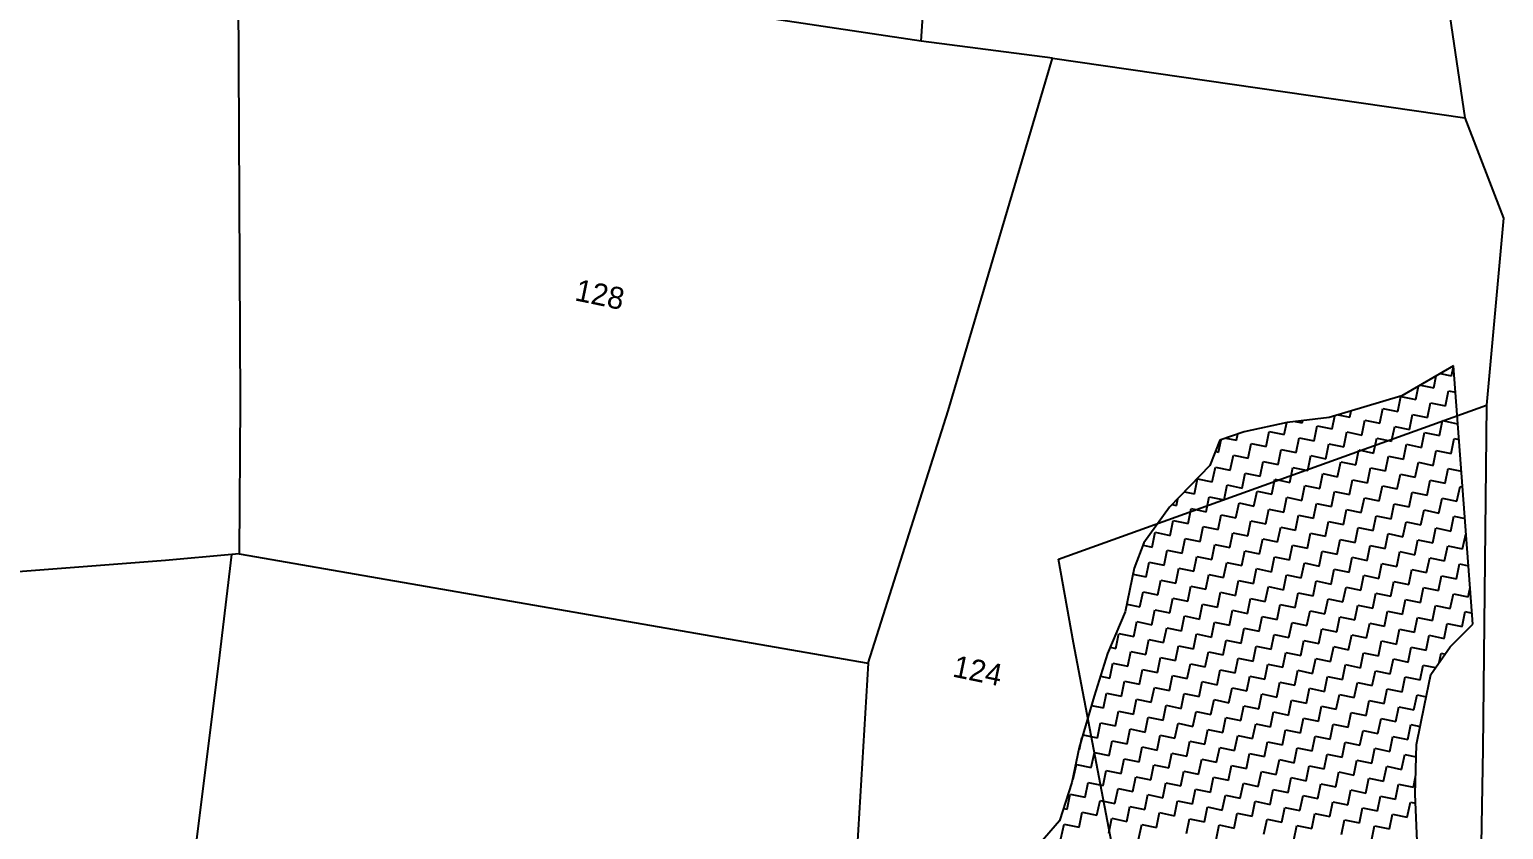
# Model space of a CAD drawing. Header units: metres. Extents: x 280043 to 281054, y 2047152 to 2048652.
# Drawn here: x 280675.3 to 280915.1, y 2048009.2 to 2048139.5 of the extents above; entities that cross this region are included whole.
import ezdxf
from ezdxf.enums import TextEntityAlignment as Align

# ---------------------------------------------------------------- set-up
doc = ezdxf.new("R2010")
doc.units = ezdxf.units.M
for name, color, linetype in [('POLY_HATCH', 12, 'Continuous'), ('POLY_PARCEL', 6, 'Continuous'), ('TEXT_PARCEL', 7, 'Continuous'), ('V_BOUND_LINE', 7, 'Continuous')]:
    doc.layers.add(name, color=color, linetype=linetype)
doc.styles.add('TEXT_MAP', font='', dxfattribs={"height": 1.8})
doc.styles.get('TEXT_MAP').set_extended_font_data('Kruti Dev 050')

msp = doc.modelspace()

# ---------------------------------------------------------------- linework, layer by layer
at = {"layer": 'POLY_HATCH'}
for p, q in [((280906.98, 2048084.73), (280898.56, 2048079.81)), ((280910.15, 2048042.64), (280906.98, 2048084.73)), ((280898.56, 2048079.81), (280886.74, 2048076.32)), ((280879.91, 2048075.51), (280872.93, 2048073.99)), ((280886.74, 2048076.32), (280879.91, 2048075.51)), ((280868.94, 2048072.59), (280867.35, 2048068.48)), ((280872.93, 2048073.99), (280868.94, 2048072.59)), ((280867.35, 2048068.48), (280860.77, 2048061.7)), ((280860.77, 2048061.7), (280856.61, 2048055.89)), ((280856.61, 2048055.89), (280855.02, 2048051.78)), ((280855.02, 2048051.78), (280853.56, 2048044.68)), ((280853.56, 2048044.68), (280850.68, 2048037.88)), ((280906.43, 2048038.96), (280910.15, 2048042.64)), ((280903.28, 2048034.43), (280906.43, 2048038.96)), ((280850.68, 2048037.88), (280848.5, 2048030.92)), ((280902.25, 2048029.46), (280903.28, 2048034.43)), ((280848.5, 2048030.92), (280846.04, 2048022.55)), ((280900.94, 2048023.08), (280902.25, 2048029.46)), ((280846.04, 2048022.55), (280844.86, 2048016.87)), ((280900.75, 2048014.97), (280900.94, 2048023.08)), ((280844.86, 2048016.87), (280842.84, 2048010.63)), ((280901.12, 2048006.02), (280900.75, 2048014.97)), ((280842.84, 2048010.63), (280837.97, 2048004.97))]:
    msp.add_line(p, q, dxfattribs=at)
at = {"layer": 'POLY_HATCH', "linetype": 'Continuous'}
for p, q in [((280906.68, 2048083.06), (280906.99, 2048084.57)), ((280900.83, 2048079.21), (280901.28, 2048081.4)), ((280901.6, 2048081.58), (280903.76, 2048081.14)), ((280903.76, 2048081.14), (280904.16, 2048083.08)), ((280904.8, 2048083.45), (280906.68, 2048083.06)), ((280897.91, 2048077.29), (280898.41, 2048079.71)), ((280898.41, 2048079.71), (280900.83, 2048079.21)), ((280905.68, 2048078.21), (280906.18, 2048080.64)), ((280906.18, 2048080.64), (280907.31, 2048080.41)), ((280887.21, 2048074.44), (280887.65, 2048076.59)), ((280888.22, 2048076.76), (280890.13, 2048076.36)), ((280890.13, 2048076.36), (280890.34, 2048077.39)), ((280894.98, 2048075.36), (280895.48, 2048077.79)), ((280895.48, 2048077.79), (280897.91, 2048077.29)), ((280899.83, 2048074.36), (280900.33, 2048076.79)), ((280900.33, 2048076.79), (280902.76, 2048076.29)), ((280902.76, 2048076.29), (280903.26, 2048078.71)), ((280903.26, 2048078.71), (280905.68, 2048078.21)), ((280879.43, 2048073.51), (280879.84, 2048075.5)), ((280881.24, 2048075.67), (280882.36, 2048075.44)), ((280882.36, 2048075.44), (280882.44, 2048075.81)), ((280884.28, 2048072.51), (280884.78, 2048074.94)), ((280884.78, 2048074.94), (280887.21, 2048074.44)), ((280892.06, 2048073.44), (280892.56, 2048075.86)), ((280892.56, 2048075.86), (280894.98, 2048075.36)), ((280896.91, 2048072.44), (280897.41, 2048074.86)), ((280897.41, 2048074.86), (280899.83, 2048074.36)), ((280904.68, 2048073.36), (280905.18, 2048075.79)), ((280905.18, 2048075.79), (280907.61, 2048075.29)), ((280907.61, 2048075.29), (280907.67, 2048075.59)), ((280868.73, 2048070.66), (280869.15, 2048072.67)), ((280869.94, 2048072.94), (280871.66, 2048072.59)), ((280871.66, 2048072.59), (280871.87, 2048073.62)), ((280873.58, 2048069.66), (280874.08, 2048072.09)), ((280874.08, 2048072.09), (280876.51, 2048071.59)), ((280876.51, 2048071.59), (280877.01, 2048074.01)), ((280877.01, 2048074.01), (280879.43, 2048073.51)), ((280881.36, 2048070.59), (280881.86, 2048073.01)), ((280881.86, 2048073.01), (280884.28, 2048072.51)), ((280886.21, 2048069.59), (280886.71, 2048072.01)), ((280886.71, 2048072.01), (280889.13, 2048071.51)), ((280889.13, 2048071.51), (280889.63, 2048073.94)), ((280889.63, 2048073.94), (280892.06, 2048073.44)), ((280893.98, 2048070.51), (280894.48, 2048072.94)), ((280894.48, 2048072.94), (280896.91, 2048072.44)), ((280898.83, 2048069.51), (280899.33, 2048071.94)), ((280899.33, 2048071.94), (280901.76, 2048071.44)), ((280901.76, 2048071.44), (280902.26, 2048073.86)), ((280902.26, 2048073.86), (280904.68, 2048073.36)), ((280906.61, 2048070.44), (280907.11, 2048072.86)), ((280907.11, 2048072.86), (280907.89, 2048072.7)), ((280868.23, 2048070.77), (280868.73, 2048070.66)), ((280870.66, 2048067.74), (280871.16, 2048070.16)), ((280871.16, 2048070.16), (280873.58, 2048069.66)), ((280878.43, 2048068.66), (280878.93, 2048071.09)), ((280878.93, 2048071.09), (280881.36, 2048070.59)), ((280883.28, 2048067.66), (280883.78, 2048070.09)), ((280883.78, 2048070.09), (280886.21, 2048069.59)), ((280891.06, 2048068.59), (280891.56, 2048071.01)), ((280891.56, 2048071.01), (280893.98, 2048070.51)), ((280895.91, 2048067.59), (280896.41, 2048070.01)), ((280896.41, 2048070.01), (280898.83, 2048069.51)), ((280903.68, 2048068.51), (280904.18, 2048070.94)), ((280904.18, 2048070.94), (280906.61, 2048070.44)), ((280867.73, 2048065.81), (280868.23, 2048068.24)), ((280868.23, 2048068.24), (280870.66, 2048067.74)), ((280872.58, 2048064.81), (280873.08, 2048067.24)), ((280873.08, 2048067.24), (280875.51, 2048066.74)), ((280875.51, 2048066.74), (280876.01, 2048069.16)), ((280876.01, 2048069.16), (280878.43, 2048068.66)), ((280880.36, 2048065.74), (280880.86, 2048068.16)), ((280880.86, 2048068.16), (280883.28, 2048067.66)), ((280885.21, 2048064.74), (280885.71, 2048067.16)), ((280885.71, 2048067.16), (280888.13, 2048066.66)), ((280888.13, 2048066.66), (280888.63, 2048069.09)), ((280888.63, 2048069.09), (280891.06, 2048068.59)), ((280892.98, 2048065.66), (280893.48, 2048068.09)), ((280893.48, 2048068.09), (280895.91, 2048067.59)), ((280897.83, 2048064.66), (280898.33, 2048067.09)), ((280898.33, 2048067.09), (280900.76, 2048066.59)), ((280900.76, 2048066.59), (280901.26, 2048069.01)), ((280901.26, 2048069.01), (280903.68, 2048068.51)), ((280905.61, 2048065.59), (280906.11, 2048068.01)), ((280906.11, 2048068.01), (280908.27, 2048067.57)), ((280864.81, 2048063.89), (280865.31, 2048066.31)), ((280865.31, 2048066.31), (280867.73, 2048065.81)), ((280869.66, 2048062.89), (280870.16, 2048065.31)), ((280870.16, 2048065.31), (280872.58, 2048064.81)), ((280877.43, 2048063.81), (280877.93, 2048066.24)), ((280877.93, 2048066.24), (280880.36, 2048065.74)), ((280882.28, 2048062.81), (280882.78, 2048065.24)), ((280882.78, 2048065.24), (280885.21, 2048064.74)), ((280890.06, 2048063.74), (280890.56, 2048066.16)), ((280890.56, 2048066.16), (280892.98, 2048065.66)), ((280894.91, 2048062.74), (280895.41, 2048065.16)), ((280895.41, 2048065.16), (280897.83, 2048064.66)), ((280902.69, 2048063.66), (280903.18, 2048066.09)), ((280903.18, 2048066.09), (280905.61, 2048065.59)), ((280907.54, 2048062.66), (280908.04, 2048065.09)), ((280908.04, 2048065.09), (280908.47, 2048065)), ((280861.17, 2048062.11), (280861.88, 2048061.96)), ((280861.88, 2048061.96), (280862.12, 2048063.08)), ((280863.21, 2048064.22), (280864.81, 2048063.89)), ((280866.73, 2048060.96), (280867.23, 2048063.39)), ((280867.23, 2048063.39), (280869.66, 2048062.89)), ((280871.58, 2048059.96), (280872.08, 2048062.39)), ((280872.08, 2048062.39), (280874.51, 2048061.89)), ((280874.51, 2048061.89), (280875.01, 2048064.31)), ((280875.01, 2048064.31), (280877.43, 2048063.81)), ((280879.36, 2048060.89), (280879.86, 2048063.31)), ((280879.86, 2048063.31), (280882.28, 2048062.81)), ((280884.21, 2048059.89), (280884.71, 2048062.31)), ((280884.71, 2048062.31), (280887.13, 2048061.81)), ((280887.13, 2048061.81), (280887.63, 2048064.24)), ((280887.63, 2048064.24), (280890.06, 2048063.74)), ((280891.98, 2048060.81), (280892.48, 2048063.24)), ((280892.48, 2048063.24), (280894.91, 2048062.74)), ((280896.84, 2048059.81), (280897.33, 2048062.24)), ((280897.33, 2048062.24), (280899.76, 2048061.74)), ((280899.76, 2048061.74), (280900.26, 2048064.16)), ((280900.26, 2048064.16), (280902.69, 2048063.66)), ((280904.61, 2048060.74), (280905.11, 2048063.16)), ((280905.11, 2048063.16), (280907.54, 2048062.66)), ((280863.81, 2048059.04), (280864.31, 2048061.46)), ((280864.31, 2048061.46), (280866.73, 2048060.96)), ((280868.66, 2048058.04), (280869.16, 2048060.46)), ((280869.16, 2048060.46), (280871.58, 2048059.96)), ((280876.43, 2048058.96), (280876.93, 2048061.39)), ((280876.93, 2048061.39), (280879.36, 2048060.89)), ((280881.28, 2048057.96), (280881.78, 2048060.39)), ((280881.78, 2048060.39), (280884.21, 2048059.89)), ((280889.06, 2048058.89), (280889.56, 2048061.31)), ((280889.56, 2048061.31), (280891.98, 2048060.81)), ((280893.91, 2048057.89), (280894.41, 2048060.31)), ((280894.41, 2048060.31), (280896.84, 2048059.81)), ((280901.69, 2048058.81), (280902.19, 2048061.24)), ((280902.19, 2048061.24), (280904.61, 2048060.74)), ((280906.54, 2048057.81), (280907.04, 2048060.24)), ((280907.04, 2048060.24), (280908.86, 2048059.86)), ((280857.96, 2048055.19), (280858.46, 2048057.61)), ((280858.46, 2048057.61), (280860.88, 2048057.11)), ((280860.88, 2048057.11), (280861.38, 2048059.54)), ((280861.38, 2048059.54), (280863.81, 2048059.04)), ((280865.73, 2048056.11), (280866.23, 2048058.54)), ((280866.23, 2048058.54), (280868.66, 2048058.04)), ((280870.58, 2048055.11), (280871.08, 2048057.54)), ((280871.08, 2048057.54), (280873.51, 2048057.04)), ((280873.51, 2048057.04), (280874.01, 2048059.46)), ((280874.01, 2048059.46), (280876.43, 2048058.96)), ((280878.36, 2048056.04), (280878.86, 2048058.46)), ((280878.86, 2048058.46), (280881.28, 2048057.96)), ((280883.21, 2048055.04), (280883.71, 2048057.46)), ((280883.71, 2048057.46), (280886.13, 2048056.96)), ((280886.13, 2048056.96), (280886.63, 2048059.39)), ((280886.63, 2048059.39), (280889.06, 2048058.89)), ((280890.99, 2048055.96), (280891.48, 2048058.39)), ((280891.48, 2048058.39), (280893.91, 2048057.89)), ((280895.84, 2048054.96), (280896.34, 2048057.39)), ((280896.34, 2048057.39), (280898.76, 2048056.89)), ((280898.76, 2048056.89), (280899.26, 2048059.31)), ((280899.26, 2048059.31), (280901.69, 2048058.81)), ((280903.61, 2048055.89), (280904.11, 2048058.31)), ((280904.11, 2048058.31), (280906.54, 2048057.81)), ((280908.46, 2048054.89), (280908.96, 2048057.31)), ((280908.96, 2048057.31), (280909.05, 2048057.3)), ((280856.46, 2048055.5), (280857.96, 2048055.19)), ((280862.81, 2048054.19), (280863.31, 2048056.61)), ((280863.31, 2048056.61), (280865.73, 2048056.11)), ((280867.66, 2048053.19), (280868.16, 2048055.61)), ((280868.16, 2048055.61), (280870.58, 2048055.11)), ((280875.43, 2048054.11), (280875.93, 2048056.54)), ((280875.93, 2048056.54), (280878.36, 2048056.04)), ((280880.28, 2048053.11), (280880.78, 2048055.54)), ((280880.78, 2048055.54), (280883.21, 2048055.04)), ((280888.06, 2048054.04), (280888.56, 2048056.46)), ((280888.56, 2048056.46), (280890.99, 2048055.96)), ((280892.91, 2048053.04), (280893.41, 2048055.46)), ((280893.41, 2048055.46), (280895.84, 2048054.96)), ((280900.69, 2048053.96), (280901.19, 2048056.39)), ((280901.19, 2048056.39), (280903.61, 2048055.89)), ((280905.54, 2048052.96), (280906.04, 2048055.39)), ((280906.04, 2048055.39), (280908.46, 2048054.89)), ((280856.96, 2048050.34), (280857.46, 2048052.76)), ((280857.46, 2048052.76), (280859.88, 2048052.26)), ((280859.88, 2048052.26), (280860.38, 2048054.69)), ((280860.38, 2048054.69), (280862.81, 2048054.19)), ((280864.73, 2048051.26), (280865.23, 2048053.69)), ((280865.23, 2048053.69), (280867.66, 2048053.19)), ((280869.58, 2048050.26), (280870.08, 2048052.69)), ((280870.08, 2048052.69), (280872.51, 2048052.19)), ((280872.51, 2048052.19), (280873.01, 2048054.61)), ((280873.01, 2048054.61), (280875.43, 2048054.11)), ((280877.36, 2048051.19), (280877.86, 2048053.61)), ((280877.86, 2048053.61), (280880.28, 2048053.11)), ((280882.21, 2048050.19), (280882.71, 2048052.61)), ((280882.71, 2048052.61), (280885.14, 2048052.11)), ((280885.14, 2048052.11), (280885.63, 2048054.54)), ((280885.63, 2048054.54), (280888.06, 2048054.04)), ((280889.99, 2048051.11), (280890.49, 2048053.54)), ((280890.49, 2048053.54), (280892.91, 2048053.04)), ((280894.84, 2048050.11), (280895.34, 2048052.54)), ((280895.34, 2048052.54), (280897.76, 2048052.04)), ((280897.76, 2048052.04), (280898.26, 2048054.46)), ((280898.26, 2048054.46), (280900.69, 2048053.96)), ((280902.61, 2048051.04), (280903.11, 2048053.46)), ((280903.11, 2048053.46), (280905.54, 2048052.96)), ((280854.82, 2048050.78), (280856.96, 2048050.34)), ((280861.81, 2048049.34), (280862.31, 2048051.76)), ((280862.31, 2048051.76), (280864.73, 2048051.26)), ((280866.66, 2048048.34), (280867.16, 2048050.76)), ((280867.16, 2048050.76), (280869.58, 2048050.26)), ((280874.43, 2048049.26), (280874.93, 2048051.69)), ((280874.93, 2048051.69), (280877.36, 2048051.19)), ((280879.29, 2048048.26), (280879.79, 2048050.69)), ((280879.79, 2048050.69), (280882.21, 2048050.19)), ((280887.06, 2048049.19), (280887.56, 2048051.61)), ((280887.56, 2048051.61), (280889.99, 2048051.11)), ((280891.91, 2048048.19), (280892.41, 2048050.61)), ((280892.41, 2048050.61), (280894.84, 2048050.11)), ((280899.69, 2048049.11), (280900.19, 2048051.54)), ((280900.19, 2048051.54), (280902.61, 2048051.04)), ((280904.54, 2048048.11), (280905.04, 2048050.54)), ((280905.04, 2048050.54), (280907.46, 2048050.04)), ((280907.46, 2048050.04), (280907.96, 2048052.46)), ((280907.96, 2048052.46), (280909.44, 2048052.16)), ((280855.96, 2048045.49), (280856.46, 2048047.91)), ((280856.46, 2048047.91), (280858.88, 2048047.41)), ((280858.88, 2048047.41), (280859.38, 2048049.84)), ((280859.38, 2048049.84), (280861.81, 2048049.34)), ((280863.73, 2048046.41), (280864.23, 2048048.84)), ((280864.23, 2048048.84), (280866.66, 2048048.34)), ((280868.58, 2048045.41), (280869.08, 2048047.84)), ((280869.08, 2048047.84), (280871.51, 2048047.34)), ((280871.51, 2048047.34), (280872.01, 2048049.76)), ((280872.01, 2048049.76), (280874.43, 2048049.26)), ((280876.36, 2048046.34), (280876.86, 2048048.76)), ((280876.86, 2048048.76), (280879.29, 2048048.26)), ((280881.21, 2048045.34), (280881.71, 2048047.76)), ((280881.71, 2048047.76), (280884.14, 2048047.26)), ((280884.14, 2048047.26), (280884.64, 2048049.69)), ((280884.64, 2048049.69), (280887.06, 2048049.19)), ((280888.99, 2048046.26), (280889.49, 2048048.69)), ((280889.49, 2048048.69), (280891.91, 2048048.19)), ((280893.84, 2048045.26), (280894.34, 2048047.69)), ((280894.34, 2048047.69), (280896.76, 2048047.19)), ((280896.76, 2048047.19), (280897.26, 2048049.61)), ((280897.26, 2048049.61), (280899.69, 2048049.11)), ((280901.61, 2048046.19), (280902.11, 2048048.61)), ((280902.11, 2048048.61), (280904.54, 2048048.11)), ((280909.39, 2048047.11), (280909.7, 2048048.64)), ((280853.82, 2048045.93), (280855.96, 2048045.49)), ((280860.81, 2048044.49), (280861.31, 2048046.91)), ((280861.31, 2048046.91), (280863.73, 2048046.41)), ((280865.66, 2048043.49), (280866.16, 2048045.91)), ((280866.16, 2048045.91), (280868.58, 2048045.41)), ((280873.44, 2048044.41), (280873.94, 2048046.84)), ((280873.94, 2048046.84), (280876.36, 2048046.34)), ((280878.29, 2048043.41), (280878.79, 2048045.84)), ((280878.79, 2048045.84), (280881.21, 2048045.34)), ((280886.06, 2048044.34), (280886.56, 2048046.76)), ((280886.56, 2048046.76), (280888.99, 2048046.26)), ((280890.91, 2048043.34), (280891.41, 2048045.76)), ((280891.41, 2048045.76), (280893.84, 2048045.26)), ((280898.69, 2048044.26), (280899.19, 2048046.69)), ((280899.19, 2048046.69), (280901.61, 2048046.19)), ((280903.54, 2048043.26), (280904.04, 2048045.69)), ((280904.04, 2048045.69), (280906.46, 2048045.19)), ((280906.46, 2048045.19), (280906.96, 2048047.61)), ((280906.96, 2048047.61), (280909.39, 2048047.11)), ((280854.96, 2048040.64), (280855.46, 2048043.06)), ((280855.46, 2048043.06), (280857.88, 2048042.56)), ((280857.88, 2048042.56), (280858.38, 2048044.99)), ((280858.38, 2048044.99), (280860.81, 2048044.49)), ((280862.74, 2048041.56), (280863.23, 2048043.99)), ((280863.23, 2048043.99), (280865.66, 2048043.49)), ((280867.59, 2048040.56), (280868.09, 2048042.99)), ((280868.09, 2048042.99), (280870.51, 2048042.49)), ((280870.51, 2048042.49), (280871.01, 2048044.91)), ((280871.01, 2048044.91), (280873.44, 2048044.41)), ((280875.36, 2048041.49), (280875.86, 2048043.91)), ((280875.86, 2048043.91), (280878.29, 2048043.41)), ((280880.21, 2048040.49), (280880.71, 2048042.91)), ((280880.71, 2048042.91), (280883.14, 2048042.41)), ((280883.14, 2048042.41), (280883.64, 2048044.84)), ((280883.64, 2048044.84), (280886.06, 2048044.34)), ((280887.99, 2048041.41), (280888.49, 2048043.84)), ((280888.49, 2048043.84), (280890.91, 2048043.34)), ((280895.76, 2048042.34), (280896.26, 2048044.76)), ((280896.26, 2048044.76), (280898.69, 2048044.26)), ((280900.61, 2048041.34), (280901.11, 2048043.76)), ((280901.11, 2048043.76), (280903.54, 2048043.26)), ((280908.39, 2048042.26), (280908.89, 2048044.69)), ((280908.89, 2048044.69), (280910.02, 2048044.46)), ((280852.03, 2048038.71), (280852.53, 2048041.14)), ((280852.53, 2048041.14), (280854.96, 2048040.64)), ((280859.81, 2048039.64), (280860.31, 2048042.06)), ((280860.31, 2048042.06), (280862.74, 2048041.56)), ((280864.66, 2048038.64), (280865.16, 2048041.06)), ((280865.16, 2048041.06), (280867.59, 2048040.56)), ((280872.44, 2048039.56), (280872.94, 2048041.99)), ((280872.94, 2048041.99), (280875.36, 2048041.49)), ((280877.29, 2048038.56), (280877.79, 2048040.99)), ((280877.79, 2048040.99), (280880.21, 2048040.49)), ((280885.06, 2048039.49), (280885.56, 2048041.91)), ((280885.56, 2048041.91), (280887.99, 2048041.41)), ((280889.91, 2048038.49), (280890.41, 2048040.91)), ((280890.41, 2048040.91), (280892.84, 2048040.41)), ((280892.84, 2048040.41), (280893.34, 2048042.84)), ((280893.34, 2048042.84), (280895.76, 2048042.34)), ((280897.69, 2048039.41), (280898.19, 2048041.84)), ((280898.19, 2048041.84), (280900.61, 2048041.34)), ((280902.54, 2048038.41), (280903.04, 2048040.84)), ((280903.04, 2048040.84), (280905.46, 2048040.34)), ((280905.46, 2048040.34), (280905.96, 2048042.76)), ((280905.96, 2048042.76), (280908.39, 2048042.26)), ((280851.11, 2048038.9), (280852.03, 2048038.71)), ((280853.96, 2048035.79), (280854.46, 2048038.21)), ((280854.46, 2048038.21), (280856.89, 2048037.71)), ((280856.89, 2048037.71), (280857.38, 2048040.14)), ((280857.38, 2048040.14), (280859.81, 2048039.64)), ((280861.74, 2048036.71), (280862.24, 2048039.14)), ((280862.24, 2048039.14), (280864.66, 2048038.64)), ((280866.59, 2048035.71), (280867.09, 2048038.14)), ((280867.09, 2048038.14), (280869.51, 2048037.64)), ((280869.51, 2048037.64), (280870.01, 2048040.06)), ((280870.01, 2048040.06), (280872.44, 2048039.56)), ((280874.36, 2048036.64), (280874.86, 2048039.06)), ((280874.86, 2048039.06), (280877.29, 2048038.56)), ((280882.14, 2048037.56), (280882.64, 2048039.99)), ((280882.64, 2048039.99), (280885.06, 2048039.49)), ((280886.99, 2048036.56), (280887.49, 2048038.99)), ((280887.49, 2048038.99), (280889.91, 2048038.49)), ((280894.76, 2048037.49), (280895.26, 2048039.91)), ((280895.26, 2048039.91), (280897.69, 2048039.41)), ((280899.61, 2048036.49), (280900.11, 2048038.91)), ((280900.11, 2048038.91), (280902.54, 2048038.41)), ((280851.04, 2048033.86), (280851.53, 2048036.29)), ((280851.53, 2048036.29), (280853.96, 2048035.79)), ((280858.81, 2048034.79), (280859.31, 2048037.21)), ((280859.31, 2048037.21), (280861.74, 2048036.71)), ((280863.66, 2048033.79), (280864.16, 2048036.21)), ((280864.16, 2048036.21), (280866.59, 2048035.71)), ((280871.44, 2048034.71), (280871.94, 2048037.14)), ((280871.94, 2048037.14), (280874.36, 2048036.64)), ((280876.29, 2048033.71), (280876.79, 2048036.14)), ((280876.79, 2048036.14), (280879.21, 2048035.64)), ((280879.21, 2048035.64), (280879.71, 2048038.06)), ((280879.71, 2048038.06), (280882.14, 2048037.56)), ((280884.06, 2048034.64), (280884.56, 2048037.06)), ((280884.56, 2048037.06), (280886.99, 2048036.56)), ((280888.91, 2048033.64), (280889.41, 2048036.06)), ((280889.41, 2048036.06), (280891.84, 2048035.56)), ((280891.84, 2048035.56), (280892.34, 2048037.99)), ((280892.34, 2048037.99), (280894.76, 2048037.49)), ((280896.69, 2048034.56), (280897.19, 2048036.99)), ((280897.19, 2048036.99), (280899.61, 2048036.49)), ((280901.54, 2048033.56), (280902.04, 2048035.99)), ((280902.04, 2048035.99), (280904.07, 2048035.57)), ((280904.65, 2048036.4), (280904.96, 2048037.91)), ((280904.96, 2048037.91), (280905.61, 2048037.78)), ((280849.52, 2048034.17), (280851.04, 2048033.86)), ((280852.96, 2048030.94), (280853.46, 2048033.36)), ((280853.46, 2048033.36), (280855.89, 2048032.86)), ((280855.89, 2048032.86), (280856.39, 2048035.29)), ((280856.39, 2048035.29), (280858.81, 2048034.79)), ((280860.74, 2048031.86), (280861.24, 2048034.29)), ((280861.24, 2048034.29), (280863.66, 2048033.79)), ((280865.59, 2048030.86), (280866.09, 2048033.29)), ((280866.09, 2048033.29), (280868.51, 2048032.79)), ((280868.51, 2048032.79), (280869.01, 2048035.21)), ((280869.01, 2048035.21), (280871.44, 2048034.71)), ((280873.36, 2048031.79), (280873.86, 2048034.21)), ((280873.86, 2048034.21), (280876.29, 2048033.71)), ((280881.14, 2048032.71), (280881.64, 2048035.14)), ((280881.64, 2048035.14), (280884.06, 2048034.64)), ((280885.99, 2048031.71), (280886.49, 2048034.14)), ((280886.49, 2048034.14), (280888.91, 2048033.64)), ((280893.76, 2048032.64), (280894.26, 2048035.06)), ((280894.26, 2048035.06), (280896.69, 2048034.56)), ((280898.61, 2048031.64), (280899.11, 2048034.06)), ((280899.11, 2048034.06), (280901.54, 2048033.56)), ((280850.04, 2048029.01), (280850.54, 2048031.44)), ((280850.54, 2048031.44), (280852.96, 2048030.94)), ((280857.81, 2048029.94), (280858.31, 2048032.36)), ((280858.31, 2048032.36), (280860.74, 2048031.86)), ((280862.66, 2048028.94), (280863.16, 2048031.36)), ((280863.16, 2048031.36), (280865.59, 2048030.86)), ((280870.44, 2048029.86), (280870.94, 2048032.29)), ((280870.94, 2048032.29), (280873.36, 2048031.79)), ((280875.29, 2048028.86), (280875.79, 2048031.29)), ((280875.79, 2048031.29), (280878.21, 2048030.79)), ((280878.21, 2048030.79), (280878.71, 2048033.21)), ((280878.71, 2048033.21), (280881.14, 2048032.71)), ((280883.06, 2048029.79), (280883.56, 2048032.21)), ((280883.56, 2048032.21), (280885.99, 2048031.71)), ((280887.91, 2048028.79), (280888.41, 2048031.21)), ((280888.41, 2048031.21), (280890.84, 2048030.71)), ((280890.84, 2048030.71), (280891.34, 2048033.14)), ((280891.34, 2048033.14), (280893.76, 2048032.64)), ((280895.69, 2048029.71), (280896.19, 2048032.14)), ((280896.19, 2048032.14), (280898.61, 2048031.64)), ((280900.54, 2048028.71), (280901.04, 2048031.14)), ((280901.04, 2048031.14), (280902.54, 2048030.83)), ((280848.06, 2048029.42), (280850.04, 2048029.01)), ((280851.96, 2048026.09), (280852.46, 2048028.51)), ((280852.46, 2048028.51), (280854.89, 2048028.01)), ((280854.89, 2048028.01), (280855.39, 2048030.44)), ((280855.39, 2048030.44), (280857.81, 2048029.94)), ((280859.74, 2048027.01), (280860.24, 2048029.44)), ((280860.24, 2048029.44), (280862.66, 2048028.94)), ((280867.51, 2048027.94), (280868.01, 2048030.36)), ((280868.01, 2048030.36), (280870.44, 2048029.86)), ((280872.36, 2048026.94), (280872.86, 2048029.36)), ((280872.86, 2048029.36), (280875.29, 2048028.86)), ((280880.14, 2048027.86), (280880.64, 2048030.29)), ((280880.64, 2048030.29), (280883.06, 2048029.79)), ((280884.99, 2048026.86), (280885.49, 2048029.29)), ((280885.49, 2048029.29), (280887.91, 2048028.79)), ((280892.76, 2048027.79), (280893.26, 2048030.21)), ((280893.26, 2048030.21), (280895.69, 2048029.71)), ((280897.61, 2048026.79), (280898.11, 2048029.21)), ((280898.11, 2048029.21), (280900.54, 2048028.71)), ((280849.04, 2048024.16), (280849.54, 2048026.59)), ((280849.54, 2048026.59), (280851.96, 2048026.09)), ((280856.81, 2048025.09), (280857.31, 2048027.51)), ((280857.31, 2048027.51), (280859.74, 2048027.01)), ((280861.66, 2048024.09), (280862.16, 2048026.51)), ((280862.16, 2048026.51), (280864.59, 2048026.01)), ((280864.59, 2048026.01), (280865.09, 2048028.44)), ((280865.09, 2048028.44), (280867.51, 2048027.94)), ((280869.44, 2048025.01), (280869.94, 2048027.44)), ((280869.94, 2048027.44), (280872.36, 2048026.94)), ((280874.29, 2048024.01), (280874.79, 2048026.44)), ((280874.79, 2048026.44), (280877.21, 2048025.94)), ((280877.21, 2048025.94), (280877.71, 2048028.36)), ((280877.71, 2048028.36), (280880.14, 2048027.86)), ((280882.06, 2048024.94), (280882.56, 2048027.36)), ((280882.56, 2048027.36), (280884.99, 2048026.86)), ((280886.91, 2048023.94), (280887.41, 2048026.36)), ((280887.41, 2048026.36), (280889.84, 2048025.86)), ((280889.84, 2048025.86), (280890.34, 2048028.29)), ((280890.34, 2048028.29), (280892.76, 2048027.79)), ((280894.69, 2048024.86), (280895.19, 2048027.29)), ((280895.19, 2048027.29), (280897.61, 2048026.79)), ((280899.54, 2048023.86), (280900.04, 2048026.29)), ((280900.04, 2048026.29), (280901.54, 2048025.98)), ((280846.11, 2048022.24), (280846.5, 2048024.14)), ((280846.65, 2048024.65), (280849.04, 2048024.16)), ((280853.89, 2048023.16), (280854.39, 2048025.59)), ((280854.39, 2048025.59), (280856.81, 2048025.09)), ((280858.74, 2048022.16), (280859.24, 2048024.59)), ((280859.24, 2048024.59), (280861.66, 2048024.09)), ((280866.51, 2048023.09), (280867.01, 2048025.51)), ((280867.01, 2048025.51), (280869.44, 2048025.01)), ((280871.36, 2048022.09), (280871.86, 2048024.51)), ((280871.86, 2048024.51), (280874.29, 2048024.01)), ((280879.14, 2048023.01), (280879.64, 2048025.44)), ((280879.64, 2048025.44), (280882.06, 2048024.94)), ((280883.99, 2048022.01), (280884.49, 2048024.44)), ((280884.49, 2048024.44), (280886.91, 2048023.94)), ((280891.76, 2048022.94), (280892.26, 2048025.36)), ((280892.26, 2048025.36), (280894.69, 2048024.86)), ((280896.61, 2048021.94), (280897.11, 2048024.36)), ((280897.11, 2048024.36), (280899.54, 2048023.86)), ((280845.98, 2048022.26), (280846.11, 2048022.24)), ((280848.04, 2048019.31), (280848.54, 2048021.74)), ((280848.54, 2048021.74), (280850.96, 2048021.24)), ((280850.96, 2048021.24), (280851.46, 2048023.66)), ((280851.46, 2048023.66), (280853.89, 2048023.16)), ((280855.81, 2048020.24), (280856.31, 2048022.66)), ((280856.31, 2048022.66), (280858.74, 2048022.16)), ((280860.66, 2048019.24), (280861.16, 2048021.66)), ((280861.16, 2048021.66), (280863.59, 2048021.16)), ((280863.59, 2048021.16), (280864.09, 2048023.59)), ((280864.09, 2048023.59), (280866.51, 2048023.09)), ((280868.44, 2048020.16), (280868.94, 2048022.59)), ((280868.94, 2048022.59), (280871.36, 2048022.09)), ((280873.29, 2048019.16), (280873.79, 2048021.59)), ((280873.79, 2048021.59), (280876.21, 2048021.09)), ((280876.21, 2048021.09), (280876.71, 2048023.51)), ((280876.71, 2048023.51), (280879.14, 2048023.01)), ((280881.06, 2048020.09), (280881.56, 2048022.51)), ((280881.56, 2048022.51), (280883.99, 2048022.01)), ((280885.91, 2048019.09), (280886.41, 2048021.51)), ((280886.41, 2048021.51), (280888.84, 2048021.01)), ((280888.84, 2048021.01), (280889.34, 2048023.44)), ((280889.34, 2048023.44), (280891.76, 2048022.94)), ((280893.69, 2048020.01), (280894.19, 2048022.44)), ((280894.19, 2048022.44), (280896.61, 2048021.94)), ((280898.54, 2048019.01), (280899.04, 2048021.44)), ((280899.04, 2048021.44), (280900.89, 2048021.06)), ((280845.11, 2048017.39), (280845.61, 2048019.81)), ((280845.61, 2048019.81), (280848.04, 2048019.31)), ((280852.89, 2048018.31), (280853.39, 2048020.74)), ((280853.39, 2048020.74), (280855.81, 2048020.24)), ((280857.74, 2048017.31), (280858.24, 2048019.74)), ((280858.24, 2048019.74), (280860.66, 2048019.24)), ((280865.51, 2048018.24), (280866.01, 2048020.66)), ((280866.01, 2048020.66), (280868.44, 2048020.16)), ((280870.36, 2048017.24), (280870.86, 2048019.66)), ((280870.86, 2048019.66), (280873.29, 2048019.16)), ((280878.14, 2048018.16), (280878.64, 2048020.59)), ((280878.64, 2048020.59), (280881.06, 2048020.09)), ((280882.99, 2048017.16), (280883.49, 2048019.59)), ((280883.49, 2048019.59), (280885.91, 2048019.09)), ((280890.76, 2048018.09), (280891.26, 2048020.51)), ((280891.26, 2048020.51), (280893.69, 2048020.01)), ((280895.61, 2048017.09), (280896.11, 2048019.51)), ((280896.11, 2048019.51), (280898.54, 2048019.01)), ((280844.98, 2048017.41), (280845.11, 2048017.39)), ((280847.04, 2048014.46), (280847.54, 2048016.89)), ((280847.54, 2048016.89), (280849.96, 2048016.39)), ((280849.96, 2048016.39), (280850.46, 2048018.81)), ((280850.46, 2048018.81), (280852.89, 2048018.31)), ((280854.81, 2048015.39), (280855.31, 2048017.81)), ((280855.31, 2048017.81), (280857.74, 2048017.31)), ((280859.66, 2048014.39), (280860.16, 2048016.81)), ((280860.16, 2048016.81), (280862.59, 2048016.31)), ((280862.59, 2048016.31), (280863.09, 2048018.74)), ((280863.09, 2048018.74), (280865.51, 2048018.24)), ((280867.44, 2048015.31), (280867.94, 2048017.74)), ((280867.94, 2048017.74), (280870.36, 2048017.24)), ((280872.29, 2048014.31), (280872.79, 2048016.74)), ((280872.79, 2048016.74), (280875.21, 2048016.24)), ((280875.21, 2048016.24), (280875.71, 2048018.66)), ((280875.71, 2048018.66), (280878.14, 2048018.16)), ((280880.06, 2048015.24), (280880.56, 2048017.66)), ((280880.56, 2048017.66), (280882.99, 2048017.16)), ((280884.91, 2048014.24), (280885.41, 2048016.66)), ((280885.41, 2048016.66), (280887.84, 2048016.16)), ((280887.84, 2048016.16), (280888.34, 2048018.59)), ((280888.34, 2048018.59), (280890.76, 2048018.09)), ((280892.69, 2048015.16), (280893.19, 2048017.59)), ((280893.19, 2048017.59), (280895.61, 2048017.09)), ((280897.54, 2048014.16), (280898.04, 2048016.59)), ((280898.04, 2048016.59), (280900.46, 2048016.09)), ((280900.46, 2048016.09), (280900.81, 2048017.79)), ((280844.11, 2048012.54), (280844.61, 2048014.96)), ((280844.61, 2048014.96), (280847.04, 2048014.46)), ((280851.89, 2048013.46), (280852.39, 2048015.89)), ((280852.39, 2048015.89), (280854.81, 2048015.39)), ((280856.74, 2048012.46), (280857.24, 2048014.89)), ((280857.24, 2048014.89), (280859.66, 2048014.39)), ((280864.51, 2048013.39), (280865.01, 2048015.81)), ((280865.01, 2048015.81), (280867.44, 2048015.31)), ((280869.36, 2048012.39), (280869.86, 2048014.81)), ((280869.86, 2048014.81), (280872.29, 2048014.31)), ((280877.14, 2048013.31), (280877.64, 2048015.74)), ((280877.64, 2048015.74), (280880.06, 2048015.24)), ((280881.99, 2048012.31), (280882.49, 2048014.74)), ((280882.49, 2048014.74), (280884.91, 2048014.24)), ((280889.76, 2048013.24), (280890.26, 2048015.66)), ((280890.26, 2048015.66), (280892.69, 2048015.16)), ((280894.61, 2048012.24), (280895.11, 2048014.66)), ((280895.11, 2048014.66), (280897.54, 2048014.16)), ((280843.5, 2048012.66), (280844.11, 2048012.54)), ((280846.04, 2048009.61), (280846.54, 2048012.04)), ((280846.54, 2048012.04), (280848.96, 2048011.54)), ((280848.96, 2048011.54), (280849.46, 2048013.96)), ((280849.46, 2048013.96), (280851.89, 2048013.46)), ((280853.81, 2048010.54), (280854.31, 2048012.96)), ((280854.31, 2048012.96), (280856.74, 2048012.46)), ((280858.66, 2048009.54), (280859.16, 2048011.96)), ((280859.16, 2048011.96), (280861.59, 2048011.46)), ((280861.59, 2048011.46), (280862.09, 2048013.89)), ((280862.09, 2048013.89), (280864.51, 2048013.39)), ((280866.44, 2048010.46), (280866.94, 2048012.89)), ((280866.94, 2048012.89), (280869.36, 2048012.39)), ((280871.29, 2048009.46), (280871.79, 2048011.89)), ((280871.79, 2048011.89), (280874.21, 2048011.39)), ((280874.21, 2048011.39), (280874.71, 2048013.81)), ((280874.71, 2048013.81), (280877.14, 2048013.31)), ((280879.06, 2048010.39), (280879.56, 2048012.81)), ((280879.56, 2048012.81), (280881.99, 2048012.31)), ((280883.91, 2048009.39), (280884.41, 2048011.81)), ((280884.41, 2048011.81), (280886.84, 2048011.31)), ((280886.84, 2048011.31), (280887.34, 2048013.74)), ((280887.34, 2048013.74), (280889.76, 2048013.24)), ((280891.69, 2048010.31), (280892.19, 2048012.74)), ((280892.19, 2048012.74), (280894.61, 2048012.24)), ((280896.54, 2048009.31), (280897.04, 2048011.74)), ((280897.04, 2048011.74), (280899.46, 2048011.24)), ((280899.46, 2048011.24), (280899.96, 2048013.66)), ((280899.96, 2048013.66), (280900.81, 2048013.49)), ((280843.11, 2048007.69), (280843.61, 2048010.11)), ((280843.61, 2048010.11), (280846.04, 2048009.61)), ((280850.89, 2048008.61), (280851.39, 2048011.04)), ((280851.39, 2048011.04), (280853.81, 2048010.54)), ((280855.74, 2048007.61), (280856.24, 2048010.04)), ((280856.24, 2048010.04), (280858.66, 2048009.54)), ((280863.51, 2048008.54), (280864.01, 2048010.96)), ((280864.01, 2048010.96), (280866.44, 2048010.46)), ((280868.36, 2048007.54), (280868.86, 2048009.96)), ((280868.86, 2048009.96), (280871.29, 2048009.46)), ((280876.14, 2048008.46), (280876.64, 2048010.89)), ((280876.64, 2048010.89), (280879.06, 2048010.39)), ((280880.99, 2048007.46), (280881.49, 2048009.89)), ((280881.49, 2048009.89), (280883.91, 2048009.39)), ((280888.76, 2048008.39), (280889.26, 2048010.81)), ((280889.26, 2048010.81), (280891.69, 2048010.31)), ((280893.61, 2048007.39), (280894.11, 2048009.81)), ((280894.11, 2048009.81), (280896.54, 2048009.31))]:
    msp.add_line(p, q, dxfattribs=at)
at = {"layer": 'POLY_PARCEL'}
for p, q in [((280820.38, 2048137.58), (280824.1, 2048199.02)), ((280820.38, 2048137.58), (280709.14, 2048154.28)), ((280709.14, 2048154.28), (280709.55, 2048078.72)), ((280841.72, 2048134.81), (280820.38, 2048137.58)), ((280824.75, 2048077.36), (280841.72, 2048134.81)), ((280841.72, 2048134.81), (280908.82, 2048125.08)), ((280709.55, 2048078.72), (280709.38, 2048054.12)), ((280811.71, 2048036.29), (280824.75, 2048077.36)), ((280842.72, 2048053.21), (280912.33, 2048078.32)), ((280697.39, 2048052.99), (280595.28, 2048045.27)), ((280708.17, 2048054.01), (280697.39, 2048052.99)), ((280706.06, 2048036.22), (280708.17, 2048054.01)), ((280709.38, 2048054.12), (280708.17, 2048054.01)), ((280709.38, 2048054.12), (280811.71, 2048036.29)), ((280845.17, 2048039.6), (280842.72, 2048053.21)), ((280858.17, 2047970.98), (280845.17, 2048039.6)), ((280693.85, 2047938.08), (280706.06, 2048036.22)), ((280811.71, 2048036.29), (280807.13, 2047958.63))]:
    msp.add_line(p, q, dxfattribs=at)
at = {"layer": 'V_BOUND_LINE'}
for p, q in [((280904.45, 2048154.84), (280908.82, 2048125.08)), ((280908.82, 2048125.08), (280915.12, 2048108.77)), ((280915.12, 2048108.77), (280912.33, 2048078.32)), ((280912.33, 2048078.32), (280911.74, 2048022.36)), ((280911.74, 2048022.36), (280910.89, 2047975.23))]:
    msp.add_line(p, q, dxfattribs=at)

# ---------------------------------------------------------------- texts
at = {"layer": 'TEXT_PARCEL', "style": 'TEXT_MAP'}
for s, p in [('128', (280768.09, 2048096.34)), ('124', (280829.57, 2048035.11))]:
    msp.add_text(s, height=3.566, rotation=348.3523, dxfattribs=at).set_placement(p, align=Align.MIDDLE)

doc.saveas('drawing.dxf')
